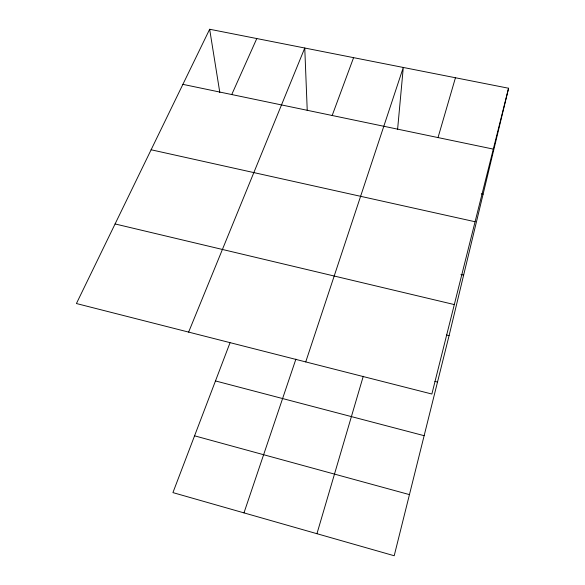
<?xml version="1.0" encoding="UTF-8"?>
<svg xmlns="http://www.w3.org/2000/svg" width="585" height="585" viewBox="0 0 585 585"><rect width="100%" height="100%" fill="white"/><g stroke="black" fill="none" stroke-linecap="round" stroke-linejoin="round"><path stroke-width="0.88" d="M397.603 129.278L403.292 67.458L305.736 361.918M230.015 342.781L172.926 492.607L394.202 555.75L449.075 335.651L508.577 88.24L209.657 29.25L76.423 303.535L431.869 394.027L508.577 88.24M438.026 137.577L455.444 77.754M316.946 533.703L363.27 376.265M243.974 512.884L295.908 359.117M332.178 115.494L353.589 57.652M188.626 332.104L304.763 48.021L307.235 110.433M231.748 94.543L256.793 38.551M182.893 84.357L493.309 149.109M481.316 193.84L483.086 194.22M151.113 149.775L475.086 221.744M460.958 274.526L463.627 275.147M115.084 223.945L454.304 304.573M446.472 335.022L449.075 335.651M434.904 381.405L437.507 382.063M215.477 380.937L424.14 435.686M194.564 435.818L409.449 494.61M209.657 29.25L219.814 92.518"/></g></svg>
